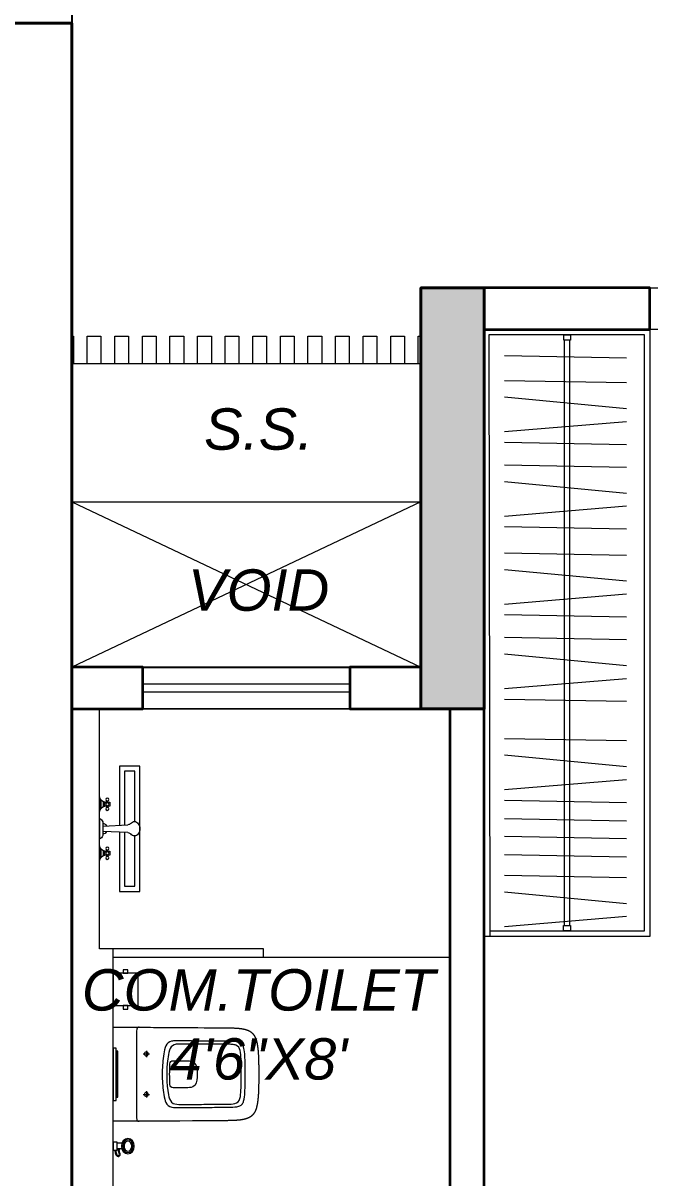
# Model space of a CAD drawing. Header units: millimetres. Extents: x 0 to 125073, y 0 to 71249.
# Drawn here: x 101543 to 103814, y 55288 to 59474 of the extents above; entities that cross this region are included whole.
import ezdxf
from ezdxf.lldxf.tags import DXFTag

# ---------------------------------------------------------------- set-up
doc = ezdxf.new("R2010")
doc.units = ezdxf.units.MM
doc.linetypes.add('DASH', pattern=[1, 0.5, -0.5])
for name, color, linetype, lineweight, true_color in [('DA_BUILDING LINE', 7, 'Continuous', 9, 0xc2db0000), ('DA_FURNITURE', 102, 'Continuous', 5, 0xc2666666), ('DA_FURNITURE HIDDEN', 102, 'Continuous', 5, 0xc2666666)]:
    doc.layers.add(name, color=color, linetype=linetype, lineweight=lineweight, true_color=true_color)
for name, color, linetype, lineweight in [('DA_CARPET AREA RERA', 30, 'Continuous', 9), ('DA_COLUMN', 40, 'Continuous', 40), ('DA_DOTTED LINES', 8, 'DASH', 5), ('DA_ELEVATION FEATURE', 5, 'Continuous', 5), ('DA_LINE', 155, 'Continuous', 9), ('DA_TEXT IN SQ.FT', 193, 'Continuous', 9), ('DA_WALL', 7, 'Continuous', 35), ('DA_WINDOW', 4, 'Continuous', 9)]:
    doc.layers.add(name, color=color, linetype=linetype, lineweight=lineweight)
doc.layers.add('DA_CHAJJA', color=44, linetype='Continuous')
doc.layers.add('DA_COLUMN HATCH', color=251, linetype='Continuous')
doc.styles.get("Standard").update_dxf_attribs({"font": 'arial.ttf'})
tags = doc.linetypes.add('( Hidden )', pattern=[0.375, 0.25, -0.125]).pattern_tags.tags
tags[6:7] = [DXFTag(74, 4), DXFTag(75, 0), DXFTag(340, '0'), DXFTag(46, 1.0), DXFTag(50, 0.0), DXFTag(44, 0.0), DXFTag(45, 0.0)]
tags[4:5] = [DXFTag(74, 4), DXFTag(75, 0), DXFTag(340, '0'), DXFTag(46, 1.0), DXFTag(50, 0.0), DXFTag(44, 0.0), DXFTag(45, 0.0)]

# ---------------------------------------------------------------- blocks, each defined once
blk = doc.blocks.new('GSHGJSDFGJ')
at = {"layer": 'DA_BUILDING LINE', "linetype": '( Hidden )', "ltscale": 500}
blk.add_lwpolyline([(-3283.6, 99801.5), (676.4, 99801.5), (676.4, 97466.5), (1941.4, 97466.5), (1941.4, 98841.5), (6431.4, 98841.5), (6431.4, 95191.5), (5821.4, 95191.5), (5821.4, 93711.5), (6431.4, 93711.5), (6431.4, 90061.5), (-533.6, 90061.5), (-533.6, 91111.5), (-1283.6, 91111.5), (-2523.6, 91111.5), (-2523.6, 89661.5), (-5998.6, 89661.5)], dxfattribs=at)
blk = doc.blocks.new('wc2')
at = {"layer": 'DA_FURNITURE'}
for p, q in [((-0.5973, -0.2609), (-0.6148, -0.2609)), ((-0.5973, -0.2814), (-0.6148, -0.2814))]:
    blk.add_line(p, q, dxfattribs=at)
for points in [[(-0.5384, 0.2388), (-0.5384, 0.3562), (-0.6288, 0.3562), (-0.6288, 0.2388)], [(-0.5758, 0.3562), (-0.5758, 0.3678), (-0.5921, 0.3678), (-0.5921, 0.3562)], [(-0.5758, 0.2257), (-0.5758, 0.2388), (-0.5921, 0.2388), (-0.5921, 0.2257)], [(-0.6288, -0.1808), (-0.6288, 0.0535), (-0.6288, 0.1121), (-0.6288, 0.1414), (-0.6288, 0.1561), (-0.6288, 0.1597), (-0.6288, 0.16), (-0.6288, 0.16), (-0.6288, 0.1601), (-0.6288, 0.1601), (-0.6288, 0.1601), (-0.6288, 0.1601), (-0.6287, 0.1601), (-0.6287, 0.1601), (-0.6285, 0.1601), (-0.6281, 0.1601), (-0.6277, 0.1601), (-0.6273, 0.1601), (-0.6269, 0.1601), (-0.6265, 0.1601), (-0.6261, 0.1601), (-0.6257, 0.1601), (-0.6253, 0.1601), (-0.6248, 0.1601), (-0.6244, 0.1601), (-0.624, 0.1601), (-0.6236, 0.1601), (-0.6231, 0.1601), (-0.6227, 0.1601), (-0.6223, 0.1601), (-0.6218, 0.1601), (-0.6214, 0.16), (-0.6209, 0.16), (-0.6205, 0.16), (-0.62, 0.16), (-0.6196, 0.16), (-0.6191, 0.16), (-0.6186, 0.16), (-0.6182, 0.16), (-0.6177, 0.16), (-0.6172, 0.16), (-0.6168, 0.16), (-0.6163, 0.16), (-0.6158, 0.16), (-0.6148, 0.16), (-0.6138, 0.16), (-0.6128, 0.16), (-0.6118, 0.16), (-0.6108, 0.16), (-0.6098, 0.16), (-0.6088, 0.16), (-0.6077, 0.16), (-0.6067, 0.16), (-0.6056, 0.16), (-0.6046, 0.16), (-0.6035, 0.16), (-0.6024, 0.16), (-0.6013, 0.16), (-0.6003, 0.16), (-0.5992, 0.16), (-0.5981, 0.16), (-0.597, 0.16), (-0.5958, 0.16), (-0.5947, 0.16), (-0.5936, 0.16), (-0.5925, 0.16), (-0.5914, 0.16), (-0.5902, 0.16), (-0.588, 0.16), (-0.5857, 0.16), (-0.5811, 0.16), (-0.5788, 0.16), (-0.5766, 0.16), (-0.5743, 0.16), (-0.572, 0.16), (-0.5709, 0.16), (-0.5698, 0.16), (-0.5687, 0.16), (-0.5675, 0.16), (-0.5664, 0.16), (-0.5653, 0.16), (-0.5642, 0.16), (-0.5631, 0.16), (-0.562, 0.16), (-0.5609, 0.16), (-0.5599, 0.16), (-0.5588, 0.16), (-0.5577, 0.16), (-0.5567, 0.16), (-0.5556, 0.16), (-0.5546, 0.16), (-0.5535, 0.16), (-0.5525, 0.16), (-0.5515, 0.16), (-0.5505, 0.16), (-0.5495, 0.16), (-0.5485, 0.16), (-0.5475, 0.16), (-0.5471, 0.16), (-0.5466, 0.16), (-0.5461, 0.16), (-0.5456, 0.16), (-0.5452, 0.16), (-0.5447, 0.16), (-0.5442, 0.16), (-0.5438, 0.16), (-0.5433, 0.16), (-0.5428, 0.16), (-0.5424, 0.16), (-0.5419, 0.16), (-0.5415, 0.16), (-0.541, 0.16), (-0.5406, 0.16), (-0.5402, 0.16), (-0.5397, 0.1599), (-0.5393, 0.1599), (-0.5389, 0.1599), (-0.5385, 0.1599), (-0.538, 0.1599), (-0.5376, 0.1599), (-0.5372, 0.1599), (-0.5368, 0.1599), (-0.5364, 0.1599), (-0.536, 0.1599), (-0.5356, 0.1599), (-0.5352, 0.1599), (-0.5348, 0.1599), (-0.5344, 0.1599), (-0.5343, 0.1599), (-0.5343, 0.1599), (-0.5343, 0.1599), (-0.5343, 0.1599), (-0.5343, 0.1599), (-0.5343, 0.1599), (-0.5342, 0.1599), (-0.5342, 0.1599), (-0.534, 0.1599), (-0.5333, 0.1599), (-0.5304, 0.1599), (-0.5276, 0.1599), (-0.5219, 0.1598), (-0.519, 0.1598), (-0.5183, 0.1598), (-0.5179, 0.1598), (-0.5178, 0.1598), (-0.5177, 0.1598), (-0.5177, 0.1598), (-0.5177, 0.1598), (-0.5177, 0.1598), (-0.5176, 0.1598), (-0.5176, 0.1598), (-0.5174, 0.1598), (-0.5167, 0.1598), (-0.5052, 0.1597), (-0.4938, 0.1596), (-0.4824, 0.1595), (-0.4709, 0.1594), (-0.4595, 0.1594), (-0.4138, 0.1591), (-0.4023, 0.1591), (-0.3909, 0.159), (-0.3852, 0.1589), (-0.3794, 0.1589), (-0.368, 0.1588), (-0.3451, 0.1587), (-0.3222, 0.1585), (-0.2993, 0.1583), (-0.2878, 0.1583), (-0.2763, 0.1582), (-0.2649, 0.1581), (-0.2534, 0.1581), (-0.252, 0.1581), (-0.2516, 0.1581), (-0.2515, 0.1581), (-0.2514, 0.1581), (-0.2514, 0.1581), (-0.2513, 0.1581), (-0.2513, 0.1581), (-0.251, 0.158), (-0.2495, 0.158), (-0.2467, 0.158), (-0.241, 0.158), (-0.2353, 0.158), (-0.2296, 0.1579), (-0.2267, 0.1579), (-0.2239, 0.1579), (-0.221, 0.1579), (-0.2182, 0.1578), (-0.2153, 0.1578), (-0.2124, 0.1577), (-0.2096, 0.1577), (-0.2067, 0.1576), (-0.2039, 0.1576), (-0.201, 0.1575), (-0.1982, 0.1574), (-0.1968, 0.1573), (-0.1953, 0.1573), (-0.1939, 0.1572), (-0.1925, 0.1572), (-0.1911, 0.1571), (-0.1896, 0.157), (-0.1882, 0.157), (-0.1868, 0.1569), (-0.1854, 0.1568), (-0.185, 0.1568), (-0.185, 0.1568), (-0.185, 0.1568), (-0.185, 0.1568), (-0.1849, 0.1568), (-0.1849, 0.1568), (-0.1848, 0.1568), (-0.1845, 0.1568), (-0.1831, 0.1567), (-0.1817, 0.1566), (-0.1804, 0.1565), (-0.179, 0.1564), (-0.1777, 0.1563), (-0.1763, 0.1562), (-0.1749, 0.1561), (-0.1736, 0.156), (-0.1722, 0.1558), (-0.1708, 0.1557), (-0.1695, 0.1555), (-0.1681, 0.1554), (-0.1668, 0.1552), (-0.1661, 0.1551), (-0.1654, 0.155), (-0.1647, 0.1549), (-0.164, 0.1548), (-0.1634, 0.1547), (-0.1627, 0.1546), (-0.162, 0.1545), (-0.1613, 0.1544), (-0.1607, 0.1542), (-0.16, 0.1541), (-0.1593, 0.154), (-0.1586, 0.1539), (-0.158, 0.1538), (-0.1573, 0.1536), (-0.1566, 0.1535), (-0.156, 0.1533), (-0.1553, 0.1532), (-0.1546, 0.1531), (-0.154, 0.1529), (-0.1536, 0.1528), (-0.1535, 0.1528), (-0.1534, 0.1528), (-0.1534, 0.1528), (-0.1533, 0.1528), (-0.1527, 0.1526), (-0.1521, 0.1525), (-0.1515, 0.1523), (-0.1509, 0.1522), (-0.1503, 0.152), (-0.1497, 0.1519), (-0.1491, 0.1517), (-0.1486, 0.1515), (-0.148, 0.1513), (-0.1474, 0.1512), (-0.1468, 0.151), (-0.1462, 0.1508), (-0.1456, 0.1506), (-0.1451, 0.1504), (-0.1445, 0.1502), (-0.1439, 0.15), (-0.1433, 0.1498), (-0.1427, 0.1496), (-0.1422, 0.1494), (-0.1416, 0.1491), (-0.141, 0.1489), (-0.1405, 0.1487), (-0.1399, 0.1484), (-0.1393, 0.1482), (-0.1388, 0.1479), (-0.1382, 0.1477), (-0.1377, 0.1474), (-0.1371, 0.1471), (-0.1366, 0.1469), (-0.136, 0.1466), (-0.1355, 0.1463), (-0.135, 0.146), (-0.1344, 0.1457), (-0.1339, 0.1454), (-0.1334, 0.1451), (-0.1329, 0.1448), (-0.1323, 0.1444), (-0.1318, 0.1441), (-0.1313, 0.1438), (-0.1308, 0.1434), (-0.1303, 0.1431), (-0.1298, 0.1427), (-0.1293, 0.1424), (-0.1288, 0.142), (-0.1283, 0.1416), (-0.1279, 0.1412), (-0.1277, 0.1411), (-0.1277, 0.1411), (-0.1277, 0.1411), (-0.1277, 0.1411), (-0.1277, 0.1411), (-0.1277, 0.1411), (-0.1275, 0.141), (-0.127, 0.1406), (-0.1266, 0.1401), (-0.1261, 0.1397), (-0.1256, 0.1393), (-0.1252, 0.1388), (-0.1247, 0.1384), (-0.1242, 0.138), (-0.1238, 0.1375), (-0.1234, 0.137), (-0.1229, 0.1366), (-0.1225, 0.1361), (-0.1221, 0.1356), (-0.1217, 0.1352), (-0.1213, 0.1347), (-0.1209, 0.1342), (-0.1205, 0.1337), (-0.1201, 0.1332), (-0.1198, 0.1327), (-0.1194, 0.1322), (-0.1191, 0.1317), (-0.1187, 0.1312), (-0.1184, 0.1307), (-0.118, 0.1301), (-0.1177, 0.1296), (-0.1173, 0.1291), (-0.117, 0.1285), (-0.1167, 0.128), (-0.1164, 0.1275), (-0.1161, 0.1269), (-0.1158, 0.1264), (-0.1155, 0.1258), (-0.1152, 0.1253), (-0.1149, 0.1247), (-0.1146, 0.1241), (-0.1144, 0.1236), (-0.1141, 0.123), (-0.1138, 0.1224), (-0.1136, 0.1219), (-0.1133, 0.1213), (-0.1131, 0.1207), (-0.1128, 0.1201), (-0.1126, 0.1195), (-0.1124, 0.119), (-0.1121, 0.1184), (-0.1119, 0.1178), (-0.1117, 0.1172), (-0.1115, 0.1166), (-0.1113, 0.116), (-0.1111, 0.1154), (-0.1109, 0.1148), (-0.1107, 0.1142), (-0.1105, 0.1136), (-0.1103, 0.113), (-0.1101, 0.1124), (-0.1099, 0.1117), (-0.1098, 0.1111), (-0.1096, 0.1105), (-0.1094, 0.1099), (-0.1092, 0.1093), (-0.1091, 0.1087), (-0.1089, 0.1081), (-0.1088, 0.1074), (-0.1086, 0.1068), (-0.1085, 0.1062), (-0.1083, 0.1056), (-0.1082, 0.105), (-0.108, 0.1043), (-0.1079, 0.1037), (-0.1078, 0.1031), (-0.1076, 0.1025), (-0.1075, 0.1018), (-0.1073, 0.1006), (-0.107, 0.0993), (-0.1068, 0.0981), (-0.1066, 0.0968), (-0.1064, 0.0956), (-0.1062, 0.0944), (-0.106, 0.0931), (-0.1058, 0.0919), (-0.1056, 0.0907), (-0.1054, 0.0894), (-0.1053, 0.0888), (-0.1053, 0.0885), (-0.1053, 0.0884), (-0.1053, 0.0883), (-0.1053, 0.0883), (-0.1053, 0.0882), (-0.1051, 0.0868), (-0.1049, 0.0854), (-0.1047, 0.084), (-0.1045, 0.0827), (-0.1044, 0.0813), (-0.1042, 0.0799), (-0.1041, 0.0785), (-0.1039, 0.0771), (-0.1038, 0.0757), (-0.1037, 0.0743), (-0.1036, 0.0729), (-0.1034, 0.0715), (-0.1033, 0.0701), (-0.1032, 0.0687), (-0.1031, 0.0674), (-0.103, 0.066), (-0.1029, 0.0646), (-0.1028, 0.0632), (-0.1028, 0.0618), (-0.1027, 0.0604), (-0.1026, 0.059), (-0.1025, 0.0576), (-0.1025, 0.0562), (-0.1024, 0.0548), (-0.1023, 0.0534), (-0.1023, 0.052), (-0.1022, 0.0506), (-0.1021, 0.0478), (-0.102, 0.045), (-0.102, 0.0422), (-0.1019, 0.0394), (-0.1018, 0.0366), (-0.1017, 0.0338), (-0.1017, 0.031), (-0.1016, 0.0254), (-0.1015, 0.024), (-0.1015, 0.0234), (-0.1015, 0.0226), (-0.1014, 0.0198), (-0.1014, 0.0169), (-0.1013, 0.0141), (-0.1013, 0.0112), (-0.1012, 0.0084), (-0.1012, 0.0055), (-0.1012, 0.0026), (-0.1012, -0.0002), (-0.1011, -0.0031), (-0.1011, -0.0059), (-0.1011, -0.0088), (-0.1011, -0.0116), (-0.1011, -0.0145), (-0.1011, -0.0174), (-0.1012, -0.0202), (-0.1012, -0.0231), (-0.1012, -0.0259), (-0.1012, -0.0288), (-0.1013, -0.0317), (-0.1013, -0.0345), (-0.1014, -0.0374), (-0.1014, -0.0402), (-0.1015, -0.0431), (-0.1016, -0.0487), (-0.1017, -0.0543), (-0.1018, -0.057), (-0.1019, -0.0598), (-0.1019, -0.0626), (-0.102, -0.0654), (-0.1021, -0.0682), (-0.1022, -0.071), (-0.1023, -0.0724), (-0.1023, -0.0738), (-0.1024, -0.0752), (-0.1024, -0.0766), (-0.1025, -0.078), (-0.1026, -0.0794), (-0.1026, -0.0808), (-0.1027, -0.0822), (-0.1028, -0.0836), (-0.1029, -0.085), (-0.103, -0.0864), (-0.1031, -0.0878), (-0.1032, -0.0892), (-0.1033, -0.0906), (-0.1034, -0.092), (-0.1035, -0.0934), (-0.1036, -0.0948), (-0.1038, -0.0962), (-0.1039, -0.0976), (-0.104, -0.0989), (-0.1042, -0.1003), (-0.1043, -0.1017), (-0.1045, -0.1031), (-0.1046, -0.1045), (-0.1048, -0.1059), (-0.105, -0.1073), (-0.1051, -0.108), (-0.1051, -0.108), (-0.1051, -0.108), (-0.1051, -0.1081), (-0.1051, -0.1083), (-0.1052, -0.1086), (-0.1053, -0.1098), (-0.1055, -0.111), (-0.1057, -0.1123), (-0.1059, -0.1135), (-0.1061, -0.1148), (-0.1063, -0.116), (-0.1065, -0.1173), (-0.1067, -0.1185), (-0.1069, -0.1198), (-0.1071, -0.121), (-0.1074, -0.1223), (-0.1075, -0.1229), (-0.1076, -0.1235), (-0.1078, -0.1242), (-0.1079, -0.1248), (-0.108, -0.1254), (-0.1082, -0.126), (-0.1083, -0.1267), (-0.1085, -0.1273), (-0.1086, -0.1279), (-0.1088, -0.1285), (-0.1089, -0.1292), (-0.1091, -0.1298), (-0.1092, -0.1304), (-0.1094, -0.131), (-0.1096, -0.1316), (-0.1098, -0.1323), (-0.1099, -0.1329), (-0.1101, -0.1335), (-0.1103, -0.1341), (-0.1105, -0.1347), (-0.1107, -0.1353), (-0.1109, -0.1359), (-0.1111, -0.1365), (-0.1113, -0.1371), (-0.1115, -0.1377), (-0.1117, -0.1383), (-0.112, -0.1389), (-0.1122, -0.1395), (-0.1124, -0.1401), (-0.1126, -0.1407), (-0.1129, -0.1413), (-0.1131, -0.1419), (-0.1134, -0.1425), (-0.1136, -0.143), (-0.1139, -0.1436), (-0.1142, -0.1442), (-0.1144, -0.1448), (-0.1147, -0.1453), (-0.115, -0.1459), (-0.1153, -0.1464), (-0.1156, -0.147), (-0.1159, -0.1476), (-0.1162, -0.1481), (-0.1165, -0.1487), (-0.1168, -0.1492), (-0.1171, -0.1497), (-0.1174, -0.1503), (-0.1178, -0.1508), (-0.1181, -0.1513), (-0.1185, -0.1519), (-0.1188, -0.1524), (-0.1192, -0.1529), (-0.1195, -0.1534), (-0.1199, -0.1539), (-0.1203, -0.1544), (-0.1207, -0.1549), (-0.1211, -0.1554), (-0.1215, -0.1559), (-0.1219, -0.1564), (-0.1223, -0.1568), (-0.1227, -0.1573), (-0.1231, -0.1578), (-0.1235, -0.1582), (-0.124, -0.1587), (-0.1244, -0.1591), (-0.1249, -0.1596), (-0.1253, -0.16), (-0.1258, -0.1605), (-0.1263, -0.1609), (-0.1268, -0.1613), (-0.1268, -0.1614), (-0.1269, -0.1614), (-0.1269, -0.1614), (-0.1269, -0.1615), (-0.1271, -0.1616), (-0.1273, -0.1618), (-0.1278, -0.1622), (-0.1282, -0.1625), (-0.1287, -0.1629), (-0.1292, -0.1633), (-0.1297, -0.1636), (-0.1302, -0.164), (-0.1307, -0.1644), (-0.1312, -0.1647), (-0.1317, -0.165), (-0.1322, -0.1654), (-0.1327, -0.1657), (-0.1333, -0.166), (-0.1338, -0.1663), (-0.1343, -0.1666), (-0.1348, -0.1669), (-0.1354, -0.1672), (-0.1359, -0.1675), (-0.1364, -0.1678), (-0.137, -0.1681), (-0.1375, -0.1683), (-0.1381, -0.1686), (-0.1386, -0.1688), (-0.1392, -0.1691), (-0.1397, -0.1693), (-0.1403, -0.1696), (-0.1409, -0.1698), (-0.1414, -0.17), (-0.142, -0.1703), (-0.1425, -0.1705), (-0.1431, -0.1707), (-0.1437, -0.1709), (-0.1443, -0.1711), (-0.1448, -0.1713), (-0.1454, -0.1715), (-0.146, -0.1717), (-0.1466, -0.1719), (-0.1472, -0.1721), (-0.1477, -0.1723), (-0.1483, -0.1724), (-0.1489, -0.1726), (-0.1495, -0.1728), (-0.1501, -0.1729), (-0.1507, -0.1731), (-0.1513, -0.1732), (-0.1519, -0.1734), (-0.1521, -0.1735), (-0.1522, -0.1735), (-0.1523, -0.1735), (-0.1525, -0.1735), (-0.1531, -0.1737), (-0.1538, -0.1739), (-0.1545, -0.174), (-0.1551, -0.1742), (-0.1558, -0.1743), (-0.1565, -0.1744), (-0.1571, -0.1746), (-0.1578, -0.1747), (-0.1585, -0.1748), (-0.1591, -0.175), (-0.1598, -0.1751), (-0.1605, -0.1752), (-0.1612, -0.1753), (-0.1618, -0.1754), (-0.1625, -0.1756), (-0.1632, -0.1757), (-0.1638, -0.1758), (-0.1645, -0.1759), (-0.1652, -0.176), (-0.1659, -0.1761), (-0.1665, -0.1761), (-0.1672, -0.1762), (-0.1686, -0.1764), (-0.1699, -0.1766), (-0.1713, -0.1767), (-0.1727, -0.1769), (-0.174, -0.177), (-0.1754, -0.1771), (-0.1767, -0.1772), (-0.1781, -0.1773), (-0.1795, -0.1774), (-0.1808, -0.1775), (-0.1822, -0.1776), (-0.1835, -0.1777), (-0.1836, -0.1777), (-0.1836, -0.1777), (-0.1836, -0.1777), (-0.1836, -0.1777), (-0.1837, -0.1777), (-0.1837, -0.1777), (-0.1841, -0.1777), (-0.1848, -0.1778), (-0.1862, -0.1779), (-0.1877, -0.1779), (-0.1891, -0.178), (-0.1905, -0.1781), (-0.1919, -0.1781), (-0.1934, -0.1782), (-0.1948, -0.1783), (-0.1962, -0.1783), (-0.1976, -0.1784), (-0.1991, -0.1784), (-0.2005, -0.1785), (-0.2033, -0.1785), (-0.2062, -0.1786), (-0.209, -0.1787), (-0.2119, -0.1787), (-0.2148, -0.1788), (-0.2176, -0.1788), (-0.2205, -0.1789), (-0.2233, -0.1789), (-0.2262, -0.1789), (-0.229, -0.1789), (-0.2319, -0.179), (-0.2376, -0.179), (-0.2433, -0.179), (-0.249, -0.179), (-0.2504, -0.179), (-0.2518, -0.179), (-0.2547, -0.1791), (-0.2604, -0.1791), (-0.2719, -0.1792), (-0.2833, -0.1792), (-0.3062, -0.1794), (-0.312, -0.1795), (-0.3148, -0.1795), (-0.3163, -0.1795), (-0.3166, -0.1795), (-0.3166, -0.1795), (-0.3166, -0.1795), (-0.3167, -0.1795), (-0.3168, -0.1795), (-0.3169, -0.1795), (-0.3173, -0.1795), (-0.3187, -0.1795), (-0.3416, -0.1797), (-0.3875, -0.18), (-0.4104, -0.1801), (-0.4333, -0.1802), (-0.4448, -0.1803), (-0.4476, -0.1803), (-0.4491, -0.1803), (-0.4498, -0.1803), (-0.45, -0.1804), (-0.45, -0.1804), (-0.45, -0.1804), (-0.45, -0.1804), (-0.45, -0.1804), (-0.4501, -0.1804), (-0.4502, -0.1804), (-0.4531, -0.1804), (-0.4645, -0.1804), (-0.4873, -0.1806), (-0.4987, -0.1806), (-0.5044, -0.1807), (-0.5102, -0.1807), (-0.5159, -0.1807), (-0.5162, -0.1807), (-0.5163, -0.1807), (-0.5164, -0.1807), (-0.5164, -0.1807), (-0.5164, -0.1807), (-0.5164, -0.1807), (-0.5164, -0.1807), (-0.5164, -0.1807), (-0.5166, -0.1807), (-0.517, -0.1807), (-0.5177, -0.1807), (-0.5205, -0.1808), (-0.5262, -0.1808), (-0.5319, -0.1809), (-0.5326, -0.1809), (-0.5328, -0.1809), (-0.5329, -0.1809), (-0.533, -0.1809), (-0.533, -0.1809), (-0.533, -0.1809), (-0.533, -0.1809), (-0.533, -0.1809), (-0.5331, -0.1809), (-0.5333, -0.1809), (-0.5337, -0.1809), (-0.5341, -0.1809), (-0.5341, -0.1809), (-0.5342, -0.1809), (-0.5342, -0.1809), (-0.5342, -0.1809), (-0.5342, -0.1809), (-0.5342, -0.1809), (-0.5342, -0.1809), (-0.5342, -0.1809), (-0.5342, -0.1809), (-0.5346, -0.1809), (-0.535, -0.1809), (-0.5354, -0.1809), (-0.5358, -0.1809), (-0.5362, -0.181), (-0.5366, -0.181), (-0.537, -0.181), (-0.5374, -0.181), (-0.5378, -0.181), (-0.5382, -0.181), (-0.5387, -0.181), (-0.5391, -0.181), (-0.5395, -0.181), (-0.54, -0.181), (-0.5404, -0.181), (-0.5408, -0.181), (-0.5413, -0.181), (-0.5417, -0.181), (-0.5422, -0.181), (-0.5426, -0.181), (-0.5431, -0.181), (-0.5435, -0.181), (-0.544, -0.181), (-0.5445, -0.181), (-0.5449, -0.181), (-0.5454, -0.181), (-0.5459, -0.181), (-0.5464, -0.181), (-0.5468, -0.181), (-0.5473, -0.181), (-0.5483, -0.181), (-0.5493, -0.181), (-0.5503, -0.181), (-0.5513, -0.181), (-0.5523, -0.181), (-0.5533, -0.181), (-0.5544, -0.181), (-0.5554, -0.181), (-0.5565, -0.181), (-0.5575, -0.181), (-0.5586, -0.181), (-0.5597, -0.181), (-0.5607, -0.181), (-0.5618, -0.181), (-0.5629, -0.181), (-0.564, -0.1809), (-0.5651, -0.1809), (-0.5662, -0.1809), (-0.5673, -0.1809), (-0.5685, -0.1809), (-0.5696, -0.1809), (-0.5707, -0.1809), (-0.5718, -0.1809), (-0.573, -0.1809), (-0.5752, -0.1809), (-0.5775, -0.1809), (-0.5798, -0.1809), (-0.5844, -0.1809), (-0.5867, -0.1809), (-0.5889, -0.1809), (-0.5912, -0.1809), (-0.5923, -0.1809), (-0.5935, -0.1809), (-0.5946, -0.1809), (-0.5957, -0.1809), (-0.5968, -0.1809), (-0.5979, -0.1809), (-0.599, -0.1809), (-0.6001, -0.1808), (-0.6012, -0.1808), (-0.6023, -0.1808), (-0.6034, -0.1808), (-0.6045, -0.1808), (-0.6055, -0.1808), (-0.6066, -0.1808), (-0.6076, -0.1808), (-0.6087, -0.1808), (-0.6097, -0.1808), (-0.6107, -0.1808), (-0.6117, -0.1808), (-0.6127, -0.1808), (-0.6137, -0.1808), (-0.6147, -0.1808), (-0.6157, -0.1808), (-0.6162, -0.1808), (-0.6167, -0.1808), (-0.6171, -0.1808), (-0.6176, -0.1808), (-0.6181, -0.1808), (-0.6185, -0.1808), (-0.619, -0.1808), (-0.6195, -0.1808), (-0.6199, -0.1808), (-0.6204, -0.1808), (-0.6208, -0.1808), (-0.6213, -0.1808), (-0.6217, -0.1808), (-0.6222, -0.1808), (-0.6226, -0.1808), (-0.6231, -0.1808), (-0.6235, -0.1808), (-0.6239, -0.1808), (-0.6243, -0.1808), (-0.6248, -0.1808), (-0.6252, -0.1808), (-0.6256, -0.1808), (-0.626, -0.1808), (-0.6264, -0.1808), (-0.6268, -0.1808), (-0.6272, -0.1808), (-0.6276, -0.1808), (-0.628, -0.1808), (-0.6284, -0.1808), (-0.6288, -0.1808)], [(-0.6174, -0.1051), (-0.6174, 0.0844), (-0.6288, 0.0844), (-0.6288, -0.1051)], [(-0.6117, -0.0938), (-0.6117, 0.073), (-0.6174, 0.073), (-0.6174, -0.0938)], [(-0.6288, -0.2851), (-0.6148, -0.2851), (-0.6148, -0.2572), (-0.6288, -0.2572)]]:
    blk.add_lwpolyline(points, close=True, dxfattribs=at)
for points in [[(-0.5198, 0.0632), (-0.4971, 0.0632)], [(-0.5085, 0.0746), (-0.5085, 0.0519)], [(-0.5085, -0.0724), (-0.5085, -0.0951)], [(-0.5198, -0.0837), (-0.4971, -0.0837)]]:
    blk.add_lwpolyline(points, dxfattribs=at)
at = {"layer": 'DA_FURNITURE', "extrusion": (0, 0, -1)}
for major_axis, ratio in [((0, 0.028), 0.833333), ((0, 0.0233), 0.8), ((0, 0.0186), 0.75)]:
    blk.add_ellipse((-0.5756, -0.2711), major_axis=major_axis, ratio=ratio, start_param=3.141593, end_param=9.424778, dxfattribs=at)
at = {"layer": 'DA_FURNITURE'}
for points, knots in [([(-0.5343, 0.1599), (-0.5361, 0.1599), (-0.5383, 0.1602), (-0.54, 0.1593), (-0.5421, 0.1583), (-0.5425, 0.1555), (-0.5429, 0.1534), (-0.545, 0.143), (-0.5444, 0.1321), (-0.5445, 0.1215), (-0.5447, 0.0993), (-0.5446, 0.077), (-0.5447, 0.0547), (-0.5447, 0.033), (-0.5447, 0.0112), (-0.5448, -0.0105), (-0.5447, -0.0549), (-0.545, -0.0994), (-0.5445, -0.1439), (-0.5444, -0.1544), (-0.5449, -0.1652), (-0.5427, -0.1755), (-0.5422, -0.1775), (-0.5417, -0.1797), (-0.5396, -0.1805), (-0.538, -0.1811), (-0.536, -0.181), (-0.5342, -0.1809)], [0, 0, 0, 0, 1, 1, 1, 2, 2, 2, 3, 3, 3, 4, 4, 4, 5, 5, 5, 6, 6, 6, 7, 7, 7, 8, 8, 8, 9, 9, 9, 9]), ([(-0.1501, -0.0105), (-0.1502, -0.0326), (-0.1503, -0.0549), (-0.1517, -0.077), (-0.1523, -0.0873), (-0.153, -0.0982), (-0.156, -0.1082), (-0.1573, -0.1125), (-0.1593, -0.1171), (-0.1625, -0.1204), (-0.1653, -0.1234), (-0.1692, -0.1253), (-0.1731, -0.1265), (-0.1828, -0.1294), (-0.1933, -0.1295), (-0.2033, -0.1298), (-0.2143, -0.1301), (-0.2252, -0.1302), (-0.2362, -0.1302), (-0.2584, -0.1304), (-0.2806, -0.1305), (-0.3029, -0.1307), (-0.325, -0.1308), (-0.3472, -0.131), (-0.3693, -0.1312), (-0.3804, -0.1313), (-0.3914, -0.1315), (-0.4025, -0.1314), (-0.4119, -0.1314), (-0.4218, -0.1303), (-0.4294, -0.1243), (-0.4367, -0.1183), (-0.4399, -0.1092), (-0.442, -0.1003), (-0.4444, -0.0898), (-0.4459, -0.0792), (-0.4473, -0.0685), (-0.4502, -0.0467), (-0.4513, -0.0246), (-0.4509, -0.0025), (-0.4505, 0.0195), (-0.4485, 0.0414), (-0.445, 0.0632), (-0.4433, 0.0732), (-0.4419, 0.0839), (-0.4374, 0.093), (-0.4333, 0.1011), (-0.4264, 0.1067), (-0.4177, 0.1089), (-0.4128, 0.1102), (-0.4076, 0.1104), (-0.4026, 0.1104), (-0.3972, 0.1104), (-0.3918, 0.1104), (-0.3864, 0.1103), (-0.3753, 0.1102), (-0.3642, 0.1102), (-0.353, 0.1101), (-0.3309, 0.1099), (-0.3087, 0.1097), (-0.2866, 0.1096), (-0.2646, 0.1094), (-0.2426, 0.1094), (-0.2205, 0.1092), (-0.2096, 0.109), (-0.1987, 0.1089), (-0.1878, 0.1079), (-0.1789, 0.1071), (-0.1692, 0.106), (-0.1626, 0.0993), (-0.1568, 0.0936), (-0.1551, 0.0852), (-0.1539, 0.0775), (-0.1524, 0.068), (-0.1518, 0.0584), (-0.1513, 0.0488), (-0.1504, 0.029), (-0.1502, 0.0093), (-0.1501, -0.0105)], [0, 0, 0, 0, 1, 1, 1, 2, 2, 2, 3, 3, 3, 4, 4, 4, 5, 5, 5, 6, 6, 6, 7, 7, 7, 8, 8, 8, 9, 9, 9, 10, 10, 10, 11, 11, 11, 12, 12, 12, 13, 13, 13, 14, 14, 14, 15, 15, 15, 16, 16, 16, 17, 17, 17, 18, 18, 18, 19, 19, 19, 20, 20, 20, 21, 21, 21, 22, 22, 22, 23, 23, 23, 24, 24, 24, 25, 25, 25, 26, 26, 26, 26]), ([(-0.1645, -0.0105), (-0.1646, -0.0326), (-0.1646, -0.0548), (-0.1663, -0.0768), (-0.1671, -0.0864), (-0.1678, -0.0969), (-0.1723, -0.1056), (-0.1767, -0.114), (-0.1851, -0.117), (-0.1939, -0.118), (-0.2044, -0.1193), (-0.2151, -0.1193), (-0.2256, -0.1194), (-0.2366, -0.1195), (-0.2476, -0.1194), (-0.2586, -0.1195), (-0.2807, -0.1195), (-0.3028, -0.1196), (-0.3249, -0.1196), (-0.3359, -0.1196), (-0.347, -0.1197), (-0.358, -0.1197), (-0.369, -0.1197), (-0.3799, -0.1199), (-0.3909, -0.1197), (-0.4001, -0.1195), (-0.41, -0.1187), (-0.4169, -0.1119), (-0.424, -0.1049), (-0.4262, -0.0948), (-0.428, -0.0855), (-0.4361, -0.0428), (-0.437, 0.0019), (-0.4311, 0.045), (-0.4297, 0.0554), (-0.4284, 0.0663), (-0.4252, 0.0764), (-0.4224, 0.0852), (-0.4172, 0.0929), (-0.4083, 0.0962), (-0.399, 0.0997), (-0.3884, 0.0988), (-0.3787, 0.0987), (-0.3677, 0.0987), (-0.3566, 0.0987), (-0.3456, 0.0987), (-0.3235, 0.0986), (-0.3014, 0.0986), (-0.2793, 0.0985), (-0.2572, 0.0985), (-0.2352, 0.0988), (-0.2132, 0.0982), (-0.2079, 0.0981), (-0.2026, 0.0978), (-0.1973, 0.0974), (-0.1928, 0.097), (-0.1882, 0.0965), (-0.1839, 0.0948), (-0.1753, 0.0916), (-0.1711, 0.0841), (-0.1691, 0.0756), (-0.1666, 0.0654), (-0.1659, 0.0549), (-0.1655, 0.0444), (-0.1651, 0.0335), (-0.1649, 0.0225), (-0.1647, 0.0116), (-0.1646, 0.0042), (-0.1645, -0.0031), (-0.1645, -0.0105)], [0, 0, 0, 0, 1, 1, 1, 2, 2, 2, 3, 3, 3, 4, 4, 4, 5, 5, 5, 6, 6, 6, 7, 7, 7, 8, 8, 8, 9, 9, 9, 10, 10, 10, 11, 11, 11, 12, 12, 12, 13, 13, 13, 14, 14, 14, 15, 15, 15, 16, 16, 16, 17, 17, 17, 18, 18, 18, 19, 19, 19, 20, 20, 20, 21, 21, 21, 22, 22, 22, 23, 23, 23, 23]), ([(-0.5085, 0.0703), (-0.5045, 0.0703), (-0.5013, 0.0672), (-0.5013, 0.0632), (-0.5013, 0.0593), (-0.5045, 0.0561), (-0.5085, 0.0561), (-0.5124, 0.0561), (-0.5156, 0.0593), (-0.5156, 0.0632), (-0.5156, 0.0672), (-0.5124, 0.0703), (-0.5085, 0.0703)], [0, 0, 0, 0, 1, 1, 1, 2, 2, 2, 3, 3, 3, 4, 4, 4, 4]), ([(-0.4119, -0.0595), (-0.4, -0.0596), (-0.3763, -0.0596), (-0.3644, -0.0595), (-0.3562, -0.0595), (-0.3474, -0.0596), (-0.3399, -0.0559), (-0.3273, -0.0495), (-0.3251, -0.0343), (-0.3243, -0.0217), (-0.3238, -0.016), (-0.3238, -0.005), (-0.3243, 0.0007), (-0.3251, 0.0134), (-0.3273, 0.0285), (-0.3399, 0.0349), (-0.3474, 0.0386), (-0.3562, 0.0385), (-0.3644, 0.0385), (-0.3644, 0.0385), (-0.3644, 0.0385), (-0.3644, 0.0385), (-0.3763, 0.0386), (-0.4, 0.0386), (-0.4119, 0.0385), (-0.4182, 0.0385), (-0.4236, 0.0333), (-0.4238, 0.027), (-0.4238, 0.027), (-0.4238, 0.027), (-0.4238, 0.027), (-0.4239, 0.0176), (-0.4241, -0.0011), (-0.4241, -0.0105), (-0.4241, -0.0199), (-0.4239, -0.0386), (-0.4238, -0.048), (-0.4236, -0.0543), (-0.4182, -0.0595), (-0.4119, -0.0595)], [0, 0, 0, 0, 1, 1, 1, 2, 2, 2, 3, 3, 3, 4, 4, 4, 5, 5, 5, 6, 6, 6, 7, 7, 7, 8, 8, 8, 9, 9, 9, 10, 10, 10, 11, 11, 11, 12, 12, 12, 13, 13, 13, 13]), ([(-0.5086, -0.0766), (-0.5046, -0.0766), (-0.5014, -0.0798), (-0.5014, -0.0837), (-0.5014, -0.0876), (-0.5046, -0.0908), (-0.5086, -0.0908), (-0.5125, -0.0908), (-0.5157, -0.0876), (-0.5157, -0.0837), (-0.5157, -0.0798), (-0.5125, -0.0766), (-0.5086, -0.0766)], [0, 0, 0, 0, 1, 1, 1, 2, 2, 2, 3, 3, 3, 4, 4, 4, 4]), ([(-0.6229, -0.2851), (-0.6227, -0.2865), (-0.6225, -0.2879), (-0.6219, -0.2913), (-0.6216, -0.2932), (-0.6206, -0.2978), (-0.6199, -0.3005), (-0.6178, -0.3045), (-0.6164, -0.3062), (-0.6133, -0.3078), (-0.6119, -0.3081), (-0.6094, -0.3082), (-0.608, -0.3081), (-0.6058, -0.3071), (-0.6049, -0.3064), (-0.6038, -0.3047), (-0.6035, -0.3037), (-0.6033, -0.302), (-0.6034, -0.3012), (-0.6037, -0.2987), (-0.6042, -0.2969), (-0.6052, -0.2933), (-0.6058, -0.2915), (-0.6068, -0.2874), (-0.6065, -0.2862), (-0.6058, -0.2844), (-0.6055, -0.2837), (-0.6033, -0.2814)], [0, 0, 0, 0, 0.111111, 0.111111, 0.222223, 0.222223, 0.376143, 0.376143, 0.530063, 0.530063, 0.640731, 0.640731, 0.73292, 0.73292, 0.792217, 0.792217, 0.840307, 0.840307, 0.888397, 0.888397, 0.996309, 0.996309, 1.104221, 1.104221, 1.307624, 1.307624, 1.422628, 1.422628, 1.422628, 1.422628]), ([(-0.62, -0.2851), (-0.6194, -0.2878), (-0.6177, -0.3017), (-0.6123, -0.3058), (-0.6037, -0.3045), (-0.6113, -0.2879), (-0.6088, -0.2835), (-0.6075, -0.2814)], [0, 0, 0, 0, 0.330819, 0.619422, 0.81589, 1.132999, 1.422628, 1.422628, 1.422628, 1.422628])]:
    blk.add_open_spline(points, degree=3, knots=knots, dxfattribs=at)
blk = doc.blocks.new('tap')
at = {"layer": 'DA_FURNITURE'}
for p, q in [((-0.1835, -0.2062), (-0.1835, -0.1402)), ((-0.1835, -0.2062), (-0.1835, -0.1402)), ((-0.1775, -0.1944), (-0.1775, -0.1519)), ((-0.1775, -0.1944), (-0.1775, -0.1519)), ((-0.1655, -0.1616), (-0.1655, -0.1845)), ((-0.1655, -0.1616), (-0.1655, -0.1845)), ((-0.1355, -0.1642), (-0.1595, -0.1642)), ((-0.1595, -0.1642), (-0.1595, -0.1822)), ((-0.1355, -0.1642), (-0.1595, -0.1642)), ((-0.1595, -0.1642), (-0.1595, -0.1822)), ((-0.1595, -0.1822), (-0.1355, -0.1822)), ((-0.1595, -0.1822), (-0.1355, -0.1822)), ((-0.1505, -0.1642), (-0.1505, -0.1582)), ((-0.1505, -0.1642), (-0.1505, -0.1582)), ((-0.1505, -0.1822), (-0.1505, -0.1882)), ((-0.1505, -0.1822), (-0.1505, -0.1882)), ((-0.1445, -0.1642), (-0.1445, -0.1582)), ((-0.1445, -0.1642), (-0.1445, -0.1582)), ((-0.1445, -0.1822), (-0.1445, -0.1882)), ((-0.1445, -0.1822), (-0.1445, -0.1882)), ((-0.1355, -0.1822), (-0.1355, -0.1642)), ((-0.1355, -0.1822), (-0.1355, -0.1642)), ((-0.1835, -0.331), (-0.1835, -0.2374)), ((-0.1835, -0.331), (-0.1835, -0.2374)), ((-0.1679, -0.3154), (-0.1679, -0.253)), ((-0.1679, -0.3154), (-0.1679, -0.253)), ((-0.0541, -0.2665), (-0.1679, -0.2721)), ((-0.0541, -0.2665), (-0.1679, -0.2721)), ((-0.1679, -0.2962), (-0.0541, -0.3018)), ((-0.1679, -0.2962), (-0.0541, -0.3018)), ((-0.1835, -0.4282), (-0.1835, -0.3622)), ((-0.1835, -0.4282), (-0.1835, -0.3622)), ((-0.1775, -0.4164), (-0.1775, -0.3739)), ((-0.1775, -0.4164), (-0.1775, -0.3739)), ((-0.1655, -0.3836), (-0.1655, -0.4065)), ((-0.1655, -0.3836), (-0.1655, -0.4065)), ((-0.1355, -0.3862), (-0.1595, -0.3862)), ((-0.1595, -0.3862), (-0.1595, -0.4042)), ((-0.1355, -0.3862), (-0.1595, -0.3862)), ((-0.1595, -0.3862), (-0.1595, -0.4042)), ((-0.1595, -0.4042), (-0.1355, -0.4042)), ((-0.1595, -0.4042), (-0.1355, -0.4042)), ((-0.1505, -0.3862), (-0.1505, -0.3802)), ((-0.1505, -0.3862), (-0.1505, -0.3802)), ((-0.1505, -0.4042), (-0.1505, -0.4102)), ((-0.1505, -0.4042), (-0.1505, -0.4102)), ((-0.1445, -0.3862), (-0.1445, -0.3802)), ((-0.1445, -0.3862), (-0.1445, -0.3802)), ((-0.1445, -0.4042), (-0.1445, -0.4102)), ((-0.1445, -0.4042), (-0.1445, -0.4102)), ((-0.1355, -0.4042), (-0.1355, -0.3862)), ((-0.1355, -0.4042), (-0.1355, -0.3862))]:
    blk.add_line(p, q, dxfattribs=at)
for points in [[(-0.0928, -0.2684), (-0.0928, 0), (0, 0), (0, -0.5683), (-0.0928, -0.5683), (-0.0928, -0.2999)], [(-0.0692, -0.2672), (-0.0692, -0.0237), (-0.0236, -0.0237), (-0.0236, -0.2515)], [(-0.0236, -0.3169), (-0.0236, -0.5446), (-0.0692, -0.5446), (-0.0692, -0.3011)]]:
    blk.add_lwpolyline(points, dxfattribs=at)
for centre in [(-0.1475, -0.1522), (-0.1475, -0.1522), (-0.1475, -0.1732), (-0.1475, -0.1732), (-0.1475, -0.1942), (-0.1475, -0.1942), (-0.1475, -0.3742), (-0.1475, -0.3742), (-0.1475, -0.3952), (-0.1475, -0.3952), (-0.1475, -0.4162), (-0.1475, -0.4162)]:
    blk.add_circle(centre, 0.00671, dxfattribs=at)
for centre, radius, start, end in [((-0.1505, -0.1312), 0.0342, 195.2551, 254.7449), ((-0.1505, -0.1312), 0.0342, 195.2551, 254.7449), ((-0.1505, -0.2152), 0.0342, 105.2551, 164.7449), ((-0.1505, -0.2152), 0.0342, 105.2551, 164.7449), ((-0.1899, -0.2593), 0.0229, 16.1502, 73.8498), ((-0.1899, -0.2593), 0.0229, 16.1502, 73.8498), ((-0.1674, -0.2766), 0.0165, 18.5395, 91.7649), ((-0.1674, -0.2766), 0.0165, 18.5395, 91.7649), ((-0.0581, -0.2424), 0.0244, 279.6247, 312.4678), ((-0.0581, -0.2424), 0.0244, 279.6247, 312.4678), ((-0.0209, -0.2769), 0.0265, 119.848, 141.5659), ((-0.0209, -0.2769), 0.0265, 119.848, 141.5659), ((-0.0247, -0.2702), 0.0188, 90, 119.848), ((-0.0247, -0.2702), 0.0188, 90, 119.848), ((-0.0247, -0.2702), 0.0188, 60.152, 90), ((-0.0247, -0.2702), 0.0188, 60.152, 90), ((-0.0286, -0.2769), 0.0265, 35.8238, 60.152), ((-0.0286, -0.2769), 0.0265, 35.8238, 60.152), ((-0.0346, -0.2813), 0.034, 16.6468, 35.8238), ((-0.0346, -0.2813), 0.034, 16.6468, 35.8238), ((-0.1674, -0.2917), 0.0165, 268.2351, 341.4605), ((-0.1674, -0.2917), 0.0165, 268.2351, 341.4605), ((-0.0581, -0.3259), 0.0244, 47.5322, 80.3753), ((-0.0581, -0.3259), 0.0244, 47.5322, 80.3753), ((-0.0209, -0.2914), 0.0265, 218.4341, 240.152), ((-0.0209, -0.2914), 0.0265, 218.4341, 240.152), ((-0.0286, -0.2914), 0.0265, 299.848, 324.1762), ((-0.0286, -0.2914), 0.0265, 299.848, 324.1762), ((-0.0346, -0.287), 0.034, 324.1762, 343.3532), ((-0.0346, -0.287), 0.034, 324.1762, 343.3532), ((-0.0442, -0.2842), 0.044, 0, 16.6468), ((-0.0442, -0.2842), 0.044, 0, 16.6468), ((-0.0442, -0.2842), 0.044, 343.3532, 360), ((-0.0442, -0.2842), 0.044, 343.3532, 360), ((-0.1899, -0.309), 0.0229, 286.1502, 343.8498), ((-0.1899, -0.309), 0.0229, 286.1502, 343.8498), ((-0.1505, -0.3532), 0.0342, 195.2551, 254.7449), ((-0.1505, -0.3532), 0.0342, 195.2551, 254.7449), ((-0.0247, -0.2981), 0.0188, 240.152, 270), ((-0.0247, -0.2981), 0.0188, 240.152, 270), ((-0.0247, -0.2981), 0.0188, 270, 299.848), ((-0.0247, -0.2981), 0.0188, 270, 299.848), ((-0.1505, -0.4372), 0.0342, 105.2551, 164.7449), ((-0.1505, -0.4372), 0.0342, 105.2551, 164.7449)]:
    blk.add_arc(centre, radius, start, end, dxfattribs=at)
blk = doc.blocks.new('JHFDGWUY')
at = {"layer": 'DA_FURNITURE'}
for p, q in [((5957.6179, 1444.2392), (5957.0229, 1444.2392)), ((5957.6179, 1444.2092), (5957.6179, 1444.2392)), ((5957.0729, 1444.2092), (5958.2929, 1444.2092))]:
    blk.add_line(p, q, dxfattribs=at)
for points in [[(5957.0229, 1444.2392), (5957.0229, 1445.1092), (5956.9229, 1445.1092), (5956.9229, 1442.6792)], [(5957.4779, 1442.6792), (5957.4779, 1443.3592), (5957.0729, 1443.3592), (5957.0729, 1444.2392)]]:
    blk.add_lwpolyline(points, dxfattribs=at)
at = {"layer": 'DA_FURNITURE HIDDEN', "ltscale": 8}
for p, q in [((5958.4179, 1444.2842), (5958.4179, 1446.4842)), ((5958.4179, 1446.4842), (5959.0179, 1446.4842)), ((5958.9979, 1446.4642), (5958.4348, 1446.4642)), ((5958.4348, 1446.4642), (5958.4375, 1444.2842)), ((5958.7057, 1446.4455), (5958.7057, 1446.4642)), ((5958.7057, 1446.4642), (5958.7307, 1446.4642)), ((5958.7307, 1446.4642), (5958.7307, 1446.4455)), ((5958.9979, 1444.3042), (5958.9979, 1446.4642)), ((5959.0179, 1446.4842), (5959.0179, 1444.2842)), ((5958.7307, 1446.4455), (5958.7057, 1446.4455)), ((5958.7085, 1444.323), (5958.7085, 1446.4455)), ((5958.7273, 1444.323), (5958.7273, 1446.4455)), ((5958.9328, 1446.3796), (5958.4913, 1446.3879)), ((5958.9328, 1446.2898), (5958.4913, 1446.2982)), ((5958.9328, 1446.196), (5958.4913, 1446.238)), ((5958.9328, 1446.1494), (5958.4913, 1446.1122)), ((5958.9328, 1446.0662), (5958.4913, 1446.0745)), ((5958.9328, 1445.9835), (5958.4913, 1445.9918)), ((5958.9328, 1445.8896), (5958.4913, 1445.9317)), ((5958.9328, 1445.8431), (5958.4913, 1445.8059)), ((5958.9328, 1445.7599), (5958.4913, 1445.7682)), ((5958.9328, 1445.6649), (5958.4913, 1445.6732)), ((5958.9328, 1445.571), (5958.4913, 1445.613)), ((5958.9328, 1445.5244), (5958.4913, 1445.4872)), ((5958.9328, 1445.4412), (5958.4913, 1445.4495)), ((5958.9328, 1445.3585), (5958.4913, 1445.3668)), ((5958.9328, 1445.2647), (5958.4913, 1445.3067)), ((5958.9328, 1445.2181), (5958.4913, 1445.1809)), ((5958.9328, 1445.1349), (5958.4913, 1445.1432)), ((5958.9328, 1444.9923), (5958.4913, 1445.0006)), ((5958.9328, 1444.8984), (5958.4913, 1444.9405)), ((5958.9328, 1444.8519), (5958.4913, 1444.8147)), ((5958.9328, 1444.7686), (5958.4913, 1444.7769)), ((5958.9328, 1444.7017), (5958.4913, 1444.71)), ((5958.9328, 1444.6379), (5958.4913, 1444.6462)), ((5958.9328, 1444.571), (5958.4913, 1444.5793)), ((5958.9328, 1444.496), (5958.4913, 1444.5043)), ((5958.9328, 1444.4022), (5958.4913, 1444.4442)), ((5958.9328, 1444.3556), (5958.4913, 1444.3184)), ((5958.7054, 1444.3042), (5958.7054, 1444.323)), ((5958.7054, 1444.323), (5958.7304, 1444.323)), ((5958.7304, 1444.323), (5958.7304, 1444.3042)), ((5959.0179, 1444.2842), (5958.4179, 1444.2842)), ((5958.4379, 1444.3042), (5958.9979, 1444.3042)), ((5958.7304, 1444.3042), (5958.7054, 1444.3042))]:
    blk.add_line(p, q, dxfattribs=at)
at = {"layer": 'DA_FURNITURE', "xscale": -0.8000000000000185, "yscale": 0.8000000000000185, "zscale": 0.800000000000006, "rotation": 180}
blk.add_blockref('tap', (5957.1697, 1444.4469), dxfattribs=at)
at = {"layer": 'DA_FURNITURE'}
blk.add_blockref('wc2', (5957.7017, 1443.7949), dxfattribs=at)
blk = doc.blocks.new('11TH 3')
at = {"layer": 'DA_CARPET AREA RERA'}
blk.add_lwpolyline([(6379.4612, 1432.062), (6381.7262, 1432.062), (6381.7262, 1431.912), (6384.0512, 1431.9119), (6384.0513, 1431.012), (6388.3912, 1431.012), (6388.3912, 1434.362), (6387.7812, 1434.362), (6387.7812, 1436.142), (6388.3912, 1436.142), (6388.3912, 1439.492), (6384.2812, 1439.492), (6384.2812, 1438.117), (6382.7862, 1438.117), (6382.7862, 1435.562), (6377.3212, 1435.562)], dxfattribs=at)
at = {"layer": 'DA_DOTTED LINES', "ltscale": 300}
blk.add_line((6384.0512, 1439.367), (6382.7863, 1439.367), dxfattribs=at)
at = {"layer": 'DA_DOTTED LINES', "linetype": '( Hidden )', "ltscale": 300}
for p, q in [((6382.7862, 1438.867), (6384.0512, 1438.267)), ((6384.0513, 1438.867), (6382.7862, 1438.267))]:
    blk.add_line(p, q, dxfattribs=at)
at = {"layer": 'DA_ELEVATION FEATURE'}
for points in [[(6382.792, 1439.467), (6382.792, 1439.367), (6382.7862, 1439.367), (6382.7862, 1439.467)], [(6382.892, 1439.467), (6382.892, 1439.367), (6382.842, 1439.367), (6382.842, 1439.467)], [(6382.992, 1439.467), (6382.992, 1439.367), (6382.942, 1439.367), (6382.942, 1439.467)], [(6383.092, 1439.467), (6383.092, 1439.367), (6383.042, 1439.367), (6383.042, 1439.467)], [(6383.192, 1439.467), (6383.192, 1439.367), (6383.142, 1439.367), (6383.142, 1439.467)], [(6383.292, 1439.467), (6383.292, 1439.367), (6383.242, 1439.367), (6383.242, 1439.467)], [(6383.392, 1439.467), (6383.392, 1439.367), (6383.342, 1439.367), (6383.342, 1439.467)], [(6383.492, 1439.467), (6383.492, 1439.367), (6383.442, 1439.367), (6383.442, 1439.467)], [(6383.592, 1439.467), (6383.592, 1439.367), (6383.542, 1439.367), (6383.542, 1439.467)], [(6383.692, 1439.467), (6383.692, 1439.367), (6383.642, 1439.367), (6383.642, 1439.467)], [(6383.792, 1439.467), (6383.792, 1439.367), (6383.742, 1439.367), (6383.742, 1439.467)], [(6383.892, 1439.467), (6383.892, 1439.367), (6383.842, 1439.367), (6383.842, 1439.467)], [(6383.992, 1439.467), (6383.992, 1439.367), (6383.942, 1439.367), (6383.942, 1439.467)], [(6384.0512, 1439.467), (6384.0512, 1439.367), (6384.042, 1439.367), (6384.042, 1439.467)]]:
    blk.add_lwpolyline(points, close=True, dxfattribs=at)
at = {"layer": 'DA_LINE'}
blk.add_line((6382.7862, 1438.867), (6384.0513, 1438.867), dxfattribs=at)
at = {"layer": 'DA_WALL'}
for points in [[(6384.2812, 1439.492), (6384.8812, 1439.492), (6384.8812, 1439.642), (6384.2812, 1439.642)], [(6382.7862, 1438.117), (6383.0438, 1438.117), (6383.0438, 1438.267), (6382.7862, 1438.267)], [(6384.0512, 1438.267), (6383.7938, 1438.267), (6383.7938, 1438.117), (6384.0512, 1438.117)], [(6384.1562, 1438.117), (6384.1562, 1435.562), (6384.2812, 1435.562), (6384.2812, 1438.117)]]:
    blk.add_lwpolyline(points, close=True, dxfattribs=at)
at = {"layer": 'DA_WINDOW'}
for points in [[(6383.0438, 1438.117), (6383.7938, 1438.117), (6383.7938, 1438.267), (6383.0438, 1438.267)], [(6383.0438, 1438.207), (6383.7938, 1438.207), (6383.7938, 1438.177), (6383.0438, 1438.177)]]:
    blk.add_lwpolyline(points, close=True, dxfattribs=at)
blk = doc.blocks.new('STAIR 2')
at = {"layer": 'DA_CHAJJA', "linetype": 'ByBlock'}
blk.add_lwpolyline([(6066.6693, 1862.1792), (6066.6693, 1862.3292), (6070.6293, 1862.3292), (6070.6293, 1862.1792)], dxfattribs=at)
at = {"layer": 'DA_COLUMN'}
blk.add_lwpolyline([(6066.6693, 1857.3692), (6066.6693, 1857.1392), (6070.6293, 1857.1392), (6070.6293, 1862.1792), (6070.3993, 1862.1792), (6070.3993, 1857.3692)], close=True, dxfattribs=at)
blk = doc.blocks.new('SERVICE CORE')
at = {"layer": 'DA_COLUMN HATCH'}
blk.add_blockref('STAIR 2', (30.0677, -297.6774), dxfattribs=at)
blk = doc.blocks.new('SDFHSDFGN')
at = {"layer": 'DA_COLUMN HATCH', "true_color": 0x636466}
h = blk.add_hatch(color=251, dxfattribs=at)
h.dxf.hatch_style = 1
h.paths.add_polyline_path([(-37688.6, 97346.5), (-37688.6, 97576.5), (-38888.6, 97576.5), (-38888.6, 97346.5)])
h.paths.add_polyline_path([(-31373.6, 96376.5), (-31143.6, 96376.5), (-31143.6, 97576.5), (-31373.6, 97576.5)])
h.paths.add_polyline_path([(-27778.6, 97036.5), (-27548.6, 97036.5), (-27548.6, 98236.5), (-27778.6, 98236.5)])
h.paths.add_polyline_path([(-24578.6, 97336.5), (-24348.6, 97336.5), (-24348.6, 98236.5), (-24578.6, 98236.5)])
h.paths.add_polyline_path([(-19333.6, 98536.5), (-19333.6, 97336.5), (-19103.6, 97336.5), (-19103.6, 98536.5)])
h.paths.add_polyline_path([(-13063.6, 97336.5), (-12833.6, 97336.5), (-12833.6, 98536.5), (-13063.6, 98536.5)])
h.paths.add_polyline_path([(-11543.6, 97636.5), (-11313.6, 97636.5), (-11313.6, 98536.5), (-11543.6, 98536.5)])
h.paths.add_polyline_path([(-8908.6, 94991.5), (-7708.6, 94991.5), (-7708.6, 94761.5), (-8908.6, 94761.5)])
h.paths.add_polyline_path([(-13063.6, 91111.5), (-12833.6, 91111.5), (-12833.6, 92311.5), (-13063.6, 92311.5)])
h.paths.add_polyline_path([(-19333.6, 91111.5), (-19103.6, 91111.5), (-19103.6, 92311.5), (-19333.6, 92311.5)])
h.paths.add_polyline_path([(-5998.6, 91111.5), (-5258.6, 91111.5), (-5258.6, 91341.5), (-5998.6, 91341.5)])
h.paths.add_polyline_path([(-1283.6, 91111.5), (-383.6, 91111.5), (-383.6, 91341.5), (-1283.6, 91341.5)])
h.paths.add_polyline_path([(2171.4, 90061.5), (2171.4, 91261.5), (1941.4, 91261.5), (1941.4, 90061.5)])
h.paths.add_polyline_path([(4621.4, 90061.5), (5821.4, 90061.5), (5821.4, 90291.5), (4621.4, 90291.5)])
h.paths.add_polyline_path([(4621.4, 95111.5), (5821.4, 95111.5), (5821.4, 95341.5), (4621.4, 95341.5)])
h.paths.add_polyline_path([(4621.4, 98611.5), (5821.4, 98611.5), (5821.4, 98841.5), (4621.4, 98841.5)])
h.paths.add_polyline_path([(-39638.6, 89246.5), (-38138.6, 89246.5), (-38138.6, 89476.5), (-39638.6, 89476.5)])
h.paths.add_polyline_path([(-31143.6, 92421.5), (-31143.6, 92651.5), (-32343.6, 92651.5), (-32343.6, 92421.5)])
h.paths.add_polyline_path([(-31513.6, 86346.5), (-29713.6, 86346.5), (-29713.6, 86576.5), (-31513.6, 86576.5)])
h.paths.add_polyline_path([(-31513.6, 82896.5), (-29713.6, 82896.5), (-29713.6, 83126.5), (-31513.6, 83126.5)])
h.paths.add_polyline_path([(-31518.6, 78051.5), (-30518.6, 78051.5), (-30518.6, 78281.5), (-31518.6, 78281.5)])
h.paths.add_polyline_path([(-32143.6, 76821.5), (-31143.6, 76821.5), (-31143.6, 77051.5), (-32143.6, 77051.5)])
h.paths.add_polyline_path([(-31893.6, 71896.5), (-31893.6, 72126.5), (-33093.6, 72126.5), (-33093.6, 71896.5)])
h.paths.add_polyline_path([(-37688.6, 71896.5), (-37688.6, 72126.5), (-38888.6, 72126.5), (-38888.6, 71896.5)])
h.paths.add_polyline_path([(-38438.6, 76796.5), (-38438.6, 77026.5), (-39638.6, 77026.5), (-39638.6, 76796.5)])
h.paths.add_polyline_path([(-38138.6, 79996.5), (-38138.6, 80226.5), (-39638.6, 80226.5), (-39638.6, 79996.5)])
h.paths.add_polyline_path([(-38438.6, 92446.5), (-38438.6, 92676.5), (-39638.6, 92676.5), (-39638.6, 92446.5)])
h.paths.add_polyline_path([(-31518.6, 91422), (-31288.6, 91422), (-31288.6, 89927), (-31518.6, 89927)])
h.paths.add_polyline_path([(-20908.6, 91111.5), (-20678.6, 91111.5), (-20678.6, 89881.5), (-20908.6, 89881.5)])
h.paths.add_polyline_path([(-11313.6, 92011.5), (-11313.6, 91111.5), (-11543.6, 91111.5), (-11543.6, 92011.5)])
h.paths.add_polyline_path([(1941.4, 97316.5), (2171.4, 97316.5), (2171.4, 98841.5), (1941.4, 98841.5)])
at = {"layer": 'DA_COLUMN'}
blk.add_lwpolyline([(1941.4, 97316.5), (2171.4, 97316.5), (2171.4, 98841.5), (1941.4, 98841.5)], close=True, dxfattribs=at)
blk = doc.blocks.new('A$Cfed68cb1')
at = {"layer": 'DA_TEXT IN SQ.FT', "char_height": 0.15, "attachment_point": 3}
for s, heights, insert in [('\\pxqc;{\\fArial|b0|i1|c0|p34;S.S.}', [-0.1551], (-4.8929, -0.4362)), ('\\pxqc;{\\fArial|b0|i1|c0|p34;VOID}', [-0.1551], (-4.8929, -1.02)), ('\\pxqc;{\\fArial|b0|i1|c0|p34;COM.TOILET \\P4\'6"X8\'}', [-0.4058], (-4.8935, -2.4691))]:
    blk.add_mtext_dynamic_manual_height_columns(s, width=1.269917, gutter_width=12.5, heights=heights, dxfattribs=dict(at, insert=insert))

msp = doc.modelspace()

# ---------------------------------------------------------------- block references
at = {"color": 1, "xscale": 1000, "yscale": 1000, "zscale": 1000}
msp.add_blockref('A$Cfed68cb1', (107924.22813, 58513.9767), dxfattribs=at)
msp.add_blockref('SDFHSDFGN', (101042.82231, -40327.54866))
at = {"layer": 'DA_BUILDING LINE'}
msp.add_blockref('GSHGJSDFGJ', (101042.82231, -40327.54866), dxfattribs=at)
at = {"layer": 'DA_WALL', "xscale": 1000, "yscale": 1000, "zscale": 1000}
for name, p in [('SERVICE CORE', (-5998977.75966, -1505027.75827)), ('11TH 3', (-6281067.01421, -1381128.00515)), ('JHFDGWUY', (-5855203.69012, -1388120.23827))]:
    msp.add_blockref(name, p, dxfattribs=at)

doc.saveas('drawing.dxf')
